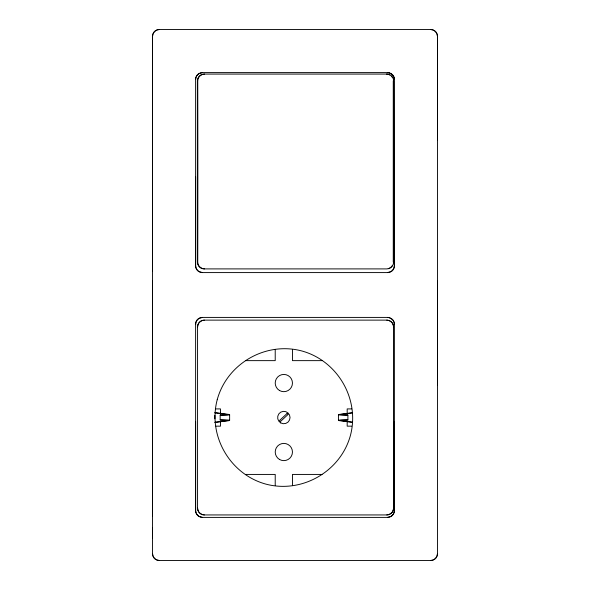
<?xml version="1.0" encoding="UTF-8"?>
<svg xmlns="http://www.w3.org/2000/svg" width="590" height="590" viewBox="0 0 590 590"><rect width="100%" height="100%" fill="white"/><g stroke="black" fill="none" stroke-linecap="round" stroke-linejoin="round"><path stroke-width="0.89" d="M152.515 538.434L152.515 527.416M152.515 516.339L152.515 281.209M152.515 271.525L152.515 36.396A6.859 6.807 -42.7 0 1 159.411 29.493L430.589 29.5A6.859 6.807 42.7 0 1 437.485 36.396L437.485 553.604A6.859 6.807 -42.7 0 1 430.589 560.507L159.411 560.5A6.859 6.807 42.7 0 1 152.515 553.604L152.515 36.396A6.896 6.896 0 0 1 159.411 29.5M195.615 421.481L195.615 510.505A6.874 6.837 42.8 0 0 199.059 516.479L202.51 517.4L387.49 517.4L390.934 516.479A6.874 6.837 -42.8 0 0 394.386 510.505L394.386 421.481M195.615 176.668L195.615 265.692A6.874 6.837 42.8 0 0 199.059 271.666L202.51 272.587L387.49 272.587L390.934 271.666A6.874 6.837 -42.8 0 0 394.386 265.692L394.386 176.668M214.863 418.826L214.863 415.382M214.863 422.27L227.895 420.559L220.173 419.962L220.173 415.102L228.087 414.63L214.863 412.801M229.628 420.331L229.628 414.733M338.439 420.331L338.439 414.733M352.319 422.152L339.988 420.434L347.894 419.962L347.894 415.102L340.179 414.505L352.319 412.912M393.265 262.144L393.265 80.845M437.485 384.901L437.485 281.209M437.485 140.088L437.485 36.396A6.896 6.896 0 0 0 430.589 29.5M197.569 326.882C197.547 323.268 200.711 320.105 204.332 320.127L386.804 320.127C390.418 320.105 393.582 323.268 393.56 326.882L393.56 508.182C393.582 511.796 390.418 514.959 386.804 514.937L204.332 514.937C200.711 514.959 197.547 511.796 197.569 508.182L197.569 326.882A6.756 6.756 0 0 1 204.332 320.127M215.048 422.447L228.588 420.677M387.49 272.587A6.896 6.896 0 0 0 394.386 265.692L394.386 79.495A6.874 6.844 50 0 0 392.365 74.62L389.275 72.836L387.49 72.6L202.51 72.6L199.066 73.521L197.635 74.62A6.874 6.844 -50 0 0 195.615 79.495L195.615 265.692A6.896 6.896 0 0 0 202.51 272.587M204.501 74.082C200.873 74.052 197.731 77.238 197.746 80.845L197.783 101.451A1426.222 47.289 90 0 1 197.783 241.539L197.746 262.144C197.716 265.758 200.88 268.922 204.501 268.9M387.49 517.4A6.896 6.896 0 0 0 394.386 510.505L394.386 324.308A6.874 6.844 50 0 0 392.365 319.433L389.275 317.649L387.49 317.413L202.51 317.413L199.066 318.334L197.635 319.433A6.874 6.844 -50 0 0 195.615 324.308L195.615 510.505A6.896 6.896 0 0 0 202.51 517.4M352.348 412.742L339.479 414.394A6.121 0.509 0 0 0 339.825 415.006A6.121 0.509 0 0 0 347.038 415.146L347.894 415.102M220.173 419.962L221.044 419.925A6.121 0.509 0 0 1 228.242 420.058A6.121 0.509 0 0 1 228.573 420.67M245.669 360.638L275.22 360.638L275.22 349.708M322.007 360.638L292.456 360.638L292.456 349.708M215.955 408.914L220.483 408.914L220.483 414.084M351.662 408.914L347.185 408.914L347.185 414.084M215.955 426.157L220.483 426.157L220.483 421.843M351.662 426.157L347.185 426.157L347.185 421.843M245.669 474.426L275.22 474.426L275.22 485.356M322.007 474.426L292.456 474.426L292.456 485.356M347.894 419.962L347.031 419.918A6.121 0.509 0 0 0 339.825 420.058A6.121 0.509 0 0 0 339.501 420.67L352.348 422.322M220.173 415.102L221.044 415.146A6.121 0.509 0 0 0 228.242 415.006A6.121 0.509 0 0 0 228.573 414.394M228.588 414.394L215.048 412.624M386.804 320.127A6.756 6.756 0 0 1 393.56 326.882M393.56 508.182A6.756 6.756 0 0 1 386.804 514.937M204.332 514.937A6.756 6.756 0 0 1 197.569 508.182M159.411 560.5A6.896 6.896 0 0 1 152.515 553.604M437.485 553.604A6.896 6.896 0 0 1 430.589 560.5M387.49 317.413A6.896 6.896 0 0 1 394.386 324.308M195.615 324.308A6.896 6.896 0 0 1 202.51 317.413M392.357 265.522A6.756 6.756 -90 0 1 388.257 268.671M386.509 74.082A6.756 6.756 -90 0 1 389.887 74.989M391.281 76.066A6.756 6.756 -90 0 1 392.357 77.467M387.49 72.6A6.896 6.896 0 0 1 394.386 79.495M195.615 79.495A6.896 6.896 0 0 1 202.51 72.6M197.385 80.845L197.385 262.144A6.756 6.756 -90 0 0 204.14 268.9L386.87 268.9C390.492 268.929 393.626 265.743 393.626 262.144L393.663 241.539A1426.222 47.289 90 0 0 393.663 101.451L393.626 80.845C393.626 77.246 390.492 74.06 386.87 74.082L204.14 74.082A6.756 6.756 -90 0 0 197.385 80.845M217.223 399.688C207.673 435.796 229.938 474.36 265.987 484.147C302.102 493.697 340.666 471.432 350.445 435.383C360.003 399.268 337.738 360.704 301.682 350.925C265.574 341.367 227.01 363.632 217.223 399.688M287.109 413.457L279.535 420.5L280.471 421.511L288.053 414.468L287.109 413.457M279.527 459.477A8.621 8.621 0 0 0 292.456 452.014A8.621 8.621 0 0 0 279.527 444.55A8.621 8.621 0 0 0 279.527 459.477M279.527 390.521A8.621 8.621 0 0 0 292.456 383.05A8.621 8.621 0 0 0 279.527 375.587A8.621 8.621 0 0 0 279.527 390.521M280.737 422.912A6.21 6.21 0 0 0 290.044 417.536A6.21 6.21 0 0 0 280.737 412.159A6.21 6.21 0 0 0 280.737 422.912"/></g></svg>
